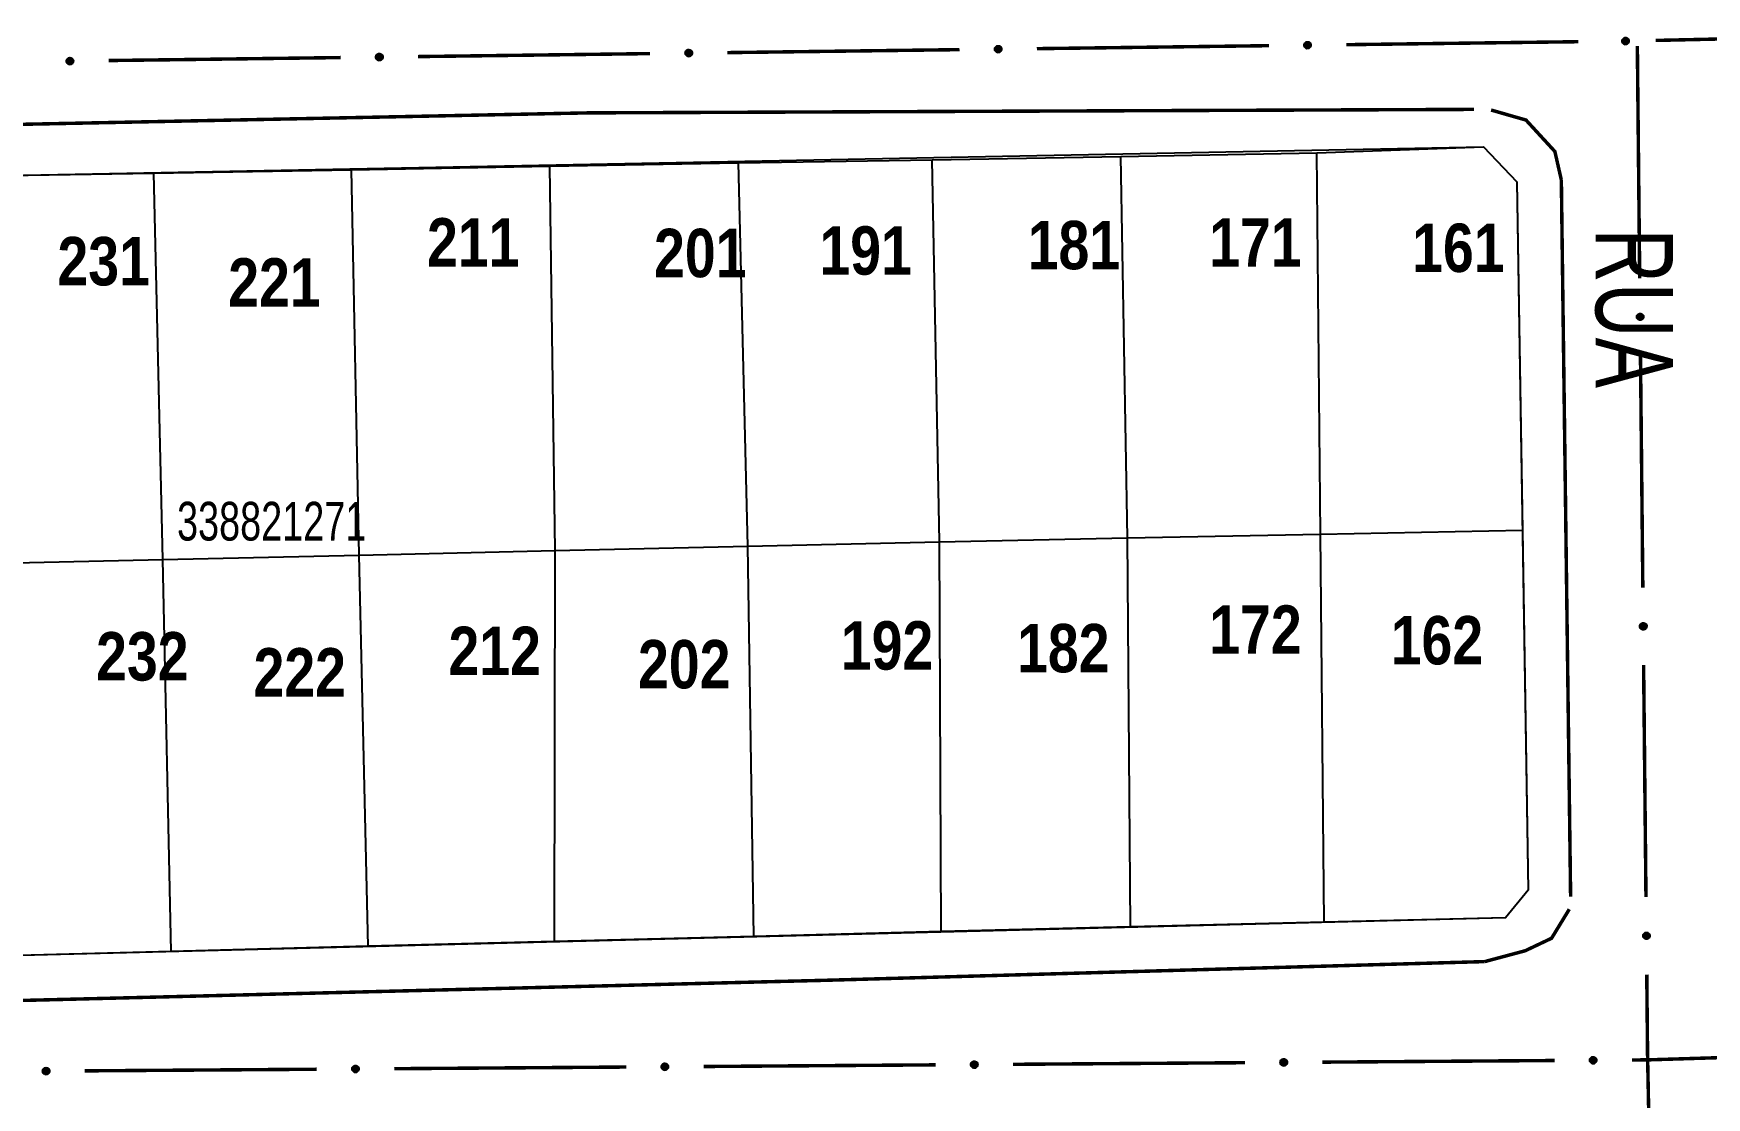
# Model space of a CAD drawing. Extents: x 204256 to 207861, y 4845615 to 4848347.
# Drawn here: x 204464.9 to 204551.4, y 4847441 to 4847496 of the extents above; entities that cross this region are included whole.
import ezdxf
from ezdxf.enums import TextEntityAlignment as Align

# ---------------------------------------------------------------- set-up
doc = ezdxf.new("R2010")
doc.units = 0
doc.header["$LTSCALE"] = 1.5
doc.header["$MEASUREMENT"] = 0
for name, color, linetype in [('CD-MALHA-LOTES', 40, 'CONTINUOUS'), ('CD_TXT_QUADRA', 7, 'CONTINUOUS'), ('RU-QUADRAS', 210, 'CONTINUOUS'), ('SV-EIXO-RUA-PAV', 20, 'CONTINUOUS'), ('SV-RUA-PAVIM-S-GUIA-C-GUIA', 7, 'CONTINUOUS'), ('SV-TXT-RUA-PAV-S-GUIA-C-GUIA', 7, 'CONTINUOUS'), ('Th_NmrPort', 7, 'CONTINUOUS')]:
    doc.layers.add(name, color=color, linetype=linetype)
doc.styles.add('ARIAL', font='ARIAL.TTF')
doc.styles.get("Standard").update_dxf_attribs({"font": 'swisscbo.ttf'})

msp = doc.modelspace()

# ---------------------------------------------------------------- linework, layer by layer
at = {"layer": 'CD-MALHA-LOTES', "linetype": 'Continuous', "flags": 128}
for points in [[(204511.36, 4847489.48), (204521.12, 4847489.65)], [(204521.12, 4847489.65), (204531.24, 4847489.83)], [(204521.46, 4847469.93), (204521.12, 4847489.65)], [(204531.24, 4847489.83), (204539.87, 4847490.15), (204541.59, 4847488.33), (204541.88, 4847470.32)], [(204531.43, 4847470.12), (204531.24, 4847489.83)], [(204461.35, 4847488.62), (204471.11, 4847488.79)], [(204471.11, 4847488.79), (204481.33, 4847488.96)], [(204471.58, 4847468.81), (204471.11, 4847488.79)], [(204481.33, 4847488.96), (204491.58, 4847489.14)], [(204481.72, 4847469.04), (204481.33, 4847488.96)], [(204491.58, 4847489.14), (204501.34, 4847489.31)], [(204491.86, 4847469.27), (204491.58, 4847489.14)], [(204501.34, 4847489.31), (204511.36, 4847489.48)], [(204501.83, 4847469.49), (204501.34, 4847489.31)], [(204511.73, 4847469.72), (204511.36, 4847489.48)], [(204501.83, 4847469.49), (204511.73, 4847469.72)], [(204511.73, 4847469.72), (204521.46, 4847469.93)], [(204511.83, 4847449.57), (204511.73, 4847469.72)], [(204521.46, 4847469.93), (204531.43, 4847470.12)], [(204521.61, 4847449.82), (204521.46, 4847469.93)], [(204531.43, 4847470.12), (204541.88, 4847470.32)], [(204531.62, 4847450.06), (204531.43, 4847470.12)], [(204541.88, 4847470.32), (204542.18, 4847451.71), (204541.01, 4847450.28), (204531.62, 4847450.06)], [(204461.6, 4847468.58), (204471.58, 4847468.81)], [(204471.58, 4847468.81), (204481.72, 4847469.04)], [(204472, 4847448.55), (204471.58, 4847468.81)], [(204481.72, 4847469.04), (204491.86, 4847469.27)], [(204482.2, 4847448.81), (204481.72, 4847469.04)], [(204491.82, 4847449.06), (204491.86, 4847469.27)], [(204491.86, 4847469.27), (204501.83, 4847469.49)], [(204502.13, 4847449.32), (204501.83, 4847469.49)], [(204521.61, 4847449.82), (204511.83, 4847449.57)], [(204531.62, 4847450.06), (204521.61, 4847449.82)], [(204491.82, 4847449.06), (204482.2, 4847448.81)], [(204502.13, 4847449.32), (204491.82, 4847449.06)], [(204511.83, 4847449.57), (204502.13, 4847449.32)], [(204472, 4847448.55), (204462.12, 4847448.29)], [(204482.2, 4847448.81), (204472, 4847448.55)]]:
    msp.add_lwpolyline(points, dxfattribs=at)
at = {"layer": 'RU-QUADRAS', "color": 6, "linetype": 'Continuous'}
msp.add_lwpolyline([(204411.07, 4847487.65), (204539.87, 4847490.15), (204541.59, 4847488.33), (204542.18, 4847451.71), (204541.01, 4847450.28), (204452.02, 4847448.03), (204411.71, 4847447.66)], close=True, dxfattribs=at)
at = {"layer": 'SV-EIXO-RUA-PAV'}
for points in [[(204530.623, 4847495.508), (204530.657, 4847495.543), (204530.693, 4847495.567), (204530.729, 4847495.578), (204530.763, 4847495.579), (204530.798, 4847495.577), (204530.833, 4847495.567), (204530.869, 4847495.547), (204530.905, 4847495.513), (204530.927, 4847495.474), (204530.94, 4847495.44), (204530.943, 4847495.404), (204530.94, 4847495.37), (204530.928, 4847495.334), (204530.908, 4847495.298), (204530.873, 4847495.263), (204530.838, 4847495.24), (204530.803, 4847495.23), (204530.767, 4847495.226), (204530.731, 4847495.229), (204530.697, 4847495.24), (204530.66, 4847495.26), (204530.626, 4847495.295), (204530.602, 4847495.33), (204530.592, 4847495.365), (204530.59, 4847495.4), (204530.592, 4847495.436), (204530.601, 4847495.471), (204530.623, 4847495.508)], [(204547.064, 4847495.717), (204547.097, 4847495.753), (204547.133, 4847495.777), (204547.169, 4847495.788), (204547.203, 4847495.79), (204547.238, 4847495.788), (204547.273, 4847495.778), (204547.31, 4847495.758), (204547.346, 4847495.725), (204547.368, 4847495.687), (204547.381, 4847495.652), (204547.385, 4847495.617), (204547.382, 4847495.582), (204547.371, 4847495.546), (204547.351, 4847495.51), (204547.316, 4847495.474), (204547.281, 4847495.451), (204547.246, 4847495.441), (204547.21, 4847495.437), (204547.175, 4847495.44), (204547.14, 4847495.45), (204547.103, 4847495.47), (204547.069, 4847495.504), (204547.045, 4847495.539), (204547.034, 4847495.574), (204547.032, 4847495.609), (204547.033, 4847495.645), (204547.042, 4847495.68), (204547.064, 4847495.717)], [(204466.628, 4847494.683), (204466.662, 4847494.718), (204466.698, 4847494.742), (204466.734, 4847494.753), (204466.768, 4847494.755), (204466.803, 4847494.752), (204466.838, 4847494.742), (204466.874, 4847494.722), (204466.91, 4847494.689), (204466.932, 4847494.65), (204466.945, 4847494.616), (204466.949, 4847494.58), (204466.946, 4847494.546), (204466.934, 4847494.51), (204466.913, 4847494.474), (204466.879, 4847494.438), (204466.843, 4847494.415), (204466.809, 4847494.405), (204466.773, 4847494.402), (204466.737, 4847494.405), (204466.703, 4847494.415), (204466.666, 4847494.435), (204466.631, 4847494.47), (204466.608, 4847494.505), (204466.598, 4847494.54), (204466.595, 4847494.575), (204466.597, 4847494.61), (204466.606, 4847494.646), (204466.628, 4847494.683)], [(204482.627, 4847494.893), (204482.661, 4847494.928), (204482.697, 4847494.952), (204482.733, 4847494.963), (204482.767, 4847494.964), (204482.802, 4847494.962), (204482.837, 4847494.952), (204482.873, 4847494.932), (204482.909, 4847494.898), (204482.931, 4847494.86), (204482.944, 4847494.825), (204482.947, 4847494.789), (204482.944, 4847494.755), (204482.932, 4847494.719), (204482.912, 4847494.683), (204482.877, 4847494.648), (204482.842, 4847494.625), (204482.807, 4847494.615), (204482.771, 4847494.612), (204482.735, 4847494.614), (204482.701, 4847494.625), (204482.664, 4847494.646), (204482.63, 4847494.68), (204482.606, 4847494.715), (204482.596, 4847494.75), (204482.594, 4847494.785), (204482.596, 4847494.821), (204482.604, 4847494.856), (204482.627, 4847494.893)], [(204498.626, 4847495.098), (204498.659, 4847495.133), (204498.696, 4847495.157), (204498.731, 4847495.168), (204498.766, 4847495.169), (204498.801, 4847495.167), (204498.836, 4847495.157), (204498.872, 4847495.137), (204498.908, 4847495.103), (204498.93, 4847495.065), (204498.942, 4847495.03), (204498.946, 4847494.994), (204498.943, 4847494.96), (204498.931, 4847494.924), (204498.91, 4847494.888), (204498.876, 4847494.853), (204498.84, 4847494.83), (204498.805, 4847494.82), (204498.77, 4847494.817), (204498.734, 4847494.819), (204498.699, 4847494.83), (204498.663, 4847494.85), (204498.628, 4847494.885), (204498.605, 4847494.92), (204498.595, 4847494.955), (204498.592, 4847494.99), (204498.594, 4847495.026), (204498.603, 4847495.061), (204498.626, 4847495.098)], [(204514.624, 4847495.303), (204514.658, 4847495.338), (204514.694, 4847495.362), (204514.73, 4847495.373), (204514.764, 4847495.374), (204514.799, 4847495.372), (204514.834, 4847495.362), (204514.871, 4847495.342), (204514.906, 4847495.308), (204514.928, 4847495.27), (204514.941, 4847495.235), (204514.945, 4847495.199), (204514.942, 4847495.165), (204514.93, 4847495.129), (204514.909, 4847495.093), (204514.875, 4847495.058), (204514.839, 4847495.035), (204514.804, 4847495.025), (204514.768, 4847495.021), (204514.732, 4847495.024), (204514.698, 4847495.035), (204514.661, 4847495.055), (204514.627, 4847495.09), (204514.604, 4847495.125), (204514.594, 4847495.16), (204514.591, 4847495.195), (204514.593, 4847495.231), (204514.602, 4847495.266), (204514.624, 4847495.303)], [(204548.071, 4847481.496), (204548.106, 4847481.462), (204548.13, 4847481.426), (204548.14, 4847481.39), (204548.142, 4847481.355), (204548.139, 4847481.32), (204548.129, 4847481.285), (204548.109, 4847481.249), (204548.075, 4847481.213), (204548.037, 4847481.192), (204548.002, 4847481.179), (204547.966, 4847481.176), (204547.932, 4847481.179), (204547.896, 4847481.191), (204547.86, 4847481.211), (204547.825, 4847481.246), (204547.802, 4847481.282), (204547.792, 4847481.317), (204547.789, 4847481.352), (204547.792, 4847481.388), (204547.802, 4847481.423), (204547.823, 4847481.459), (204547.858, 4847481.493), (204547.893, 4847481.517), (204547.928, 4847481.527), (204547.963, 4847481.529), (204547.999, 4847481.527), (204548.034, 4847481.518), (204548.071, 4847481.496)], [(204548.233, 4847465.496), (204548.268, 4847465.463), (204548.292, 4847465.426), (204548.303, 4847465.39), (204548.304, 4847465.356), (204548.302, 4847465.321), (204548.291, 4847465.286), (204548.271, 4847465.25), (204548.238, 4847465.214), (204548.199, 4847465.193), (204548.164, 4847465.18), (204548.129, 4847465.176), (204548.095, 4847465.179), (204548.059, 4847465.191), (204548.022, 4847465.212), (204547.987, 4847465.247), (204547.964, 4847465.282), (204547.955, 4847465.317), (204547.951, 4847465.353), (204547.954, 4847465.389), (204547.965, 4847465.423), (204547.985, 4847465.46), (204548.02, 4847465.494), (204548.055, 4847465.517), (204548.09, 4847465.528), (204548.126, 4847465.53), (204548.161, 4847465.528), (204548.196, 4847465.519), (204548.233, 4847465.496)], [(204548.395, 4847449.497), (204548.43, 4847449.463), (204548.454, 4847449.427), (204548.465, 4847449.391), (204548.466, 4847449.357), (204548.464, 4847449.322), (204548.453, 4847449.287), (204548.433, 4847449.251), (204548.4, 4847449.215), (204548.361, 4847449.193), (204548.326, 4847449.181), (204548.291, 4847449.177), (204548.257, 4847449.18), (204548.221, 4847449.192), (204548.184, 4847449.213), (204548.149, 4847449.248), (204548.126, 4847449.283), (204548.117, 4847449.318), (204548.113, 4847449.354), (204548.116, 4847449.39), (204548.127, 4847449.424), (204548.148, 4847449.461), (204548.182, 4847449.495), (204548.218, 4847449.518), (204548.253, 4847449.528), (204548.288, 4847449.531), (204548.323, 4847449.529), (204548.359, 4847449.52), (204548.395, 4847449.497)], [(204513.393, 4847442.804), (204513.427, 4847442.839), (204513.463, 4847442.862), (204513.499, 4847442.873), (204513.533, 4847442.875), (204513.568, 4847442.872), (204513.603, 4847442.861), (204513.639, 4847442.841), (204513.675, 4847442.808), (204513.696, 4847442.769), (204513.709, 4847442.734), (204513.712, 4847442.699), (204513.709, 4847442.664), (204513.697, 4847442.629), (204513.676, 4847442.592), (204513.642, 4847442.557), (204513.606, 4847442.534), (204513.571, 4847442.525), (204513.535, 4847442.522), (204513.499, 4847442.525), (204513.465, 4847442.535), (204513.428, 4847442.556), (204513.394, 4847442.591), (204513.371, 4847442.626), (204513.361, 4847442.661), (204513.359, 4847442.697), (204513.361, 4847442.732), (204513.37, 4847442.767), (204513.393, 4847442.804)], [(204529.392, 4847442.916), (204529.426, 4847442.952), (204529.463, 4847442.975), (204529.498, 4847442.986), (204529.533, 4847442.987), (204529.568, 4847442.985), (204529.603, 4847442.974), (204529.639, 4847442.954), (204529.675, 4847442.92), (204529.696, 4847442.881), (204529.709, 4847442.847), (204529.712, 4847442.811), (204529.709, 4847442.777), (204529.697, 4847442.741), (204529.676, 4847442.705), (204529.641, 4847442.67), (204529.605, 4847442.647), (204529.57, 4847442.637), (204529.535, 4847442.634), (204529.499, 4847442.637), (204529.465, 4847442.648), (204529.428, 4847442.669), (204529.394, 4847442.704), (204529.371, 4847442.739), (204529.361, 4847442.774), (204529.358, 4847442.809), (204529.361, 4847442.845), (204529.37, 4847442.88), (204529.392, 4847442.916)], [(204545.392, 4847443.029), (204545.426, 4847443.064), (204545.462, 4847443.088), (204545.498, 4847443.099), (204545.532, 4847443.1), (204545.567, 4847443.097), (204545.602, 4847443.087), (204545.638, 4847443.067), (204545.674, 4847443.033), (204545.696, 4847442.994), (204545.708, 4847442.959), (204545.712, 4847442.924), (204545.708, 4847442.89), (204545.696, 4847442.854), (204545.676, 4847442.817), (204545.641, 4847442.782), (204545.605, 4847442.76), (204545.57, 4847442.75), (204545.534, 4847442.747), (204545.498, 4847442.75), (204545.464, 4847442.761), (204545.428, 4847442.782), (204545.393, 4847442.816), (204545.37, 4847442.852), (204545.36, 4847442.887), (204545.358, 4847442.922), (204545.36, 4847442.957), (204545.369, 4847442.993), (204545.392, 4847443.029)], [(204465.394, 4847442.466), (204465.428, 4847442.501), (204465.464, 4847442.524), (204465.5, 4847442.535), (204465.534, 4847442.537), (204465.569, 4847442.534), (204465.604, 4847442.523), (204465.64, 4847442.503), (204465.676, 4847442.47), (204465.698, 4847442.431), (204465.71, 4847442.396), (204465.714, 4847442.361), (204465.71, 4847442.326), (204465.698, 4847442.291), (204465.678, 4847442.254), (204465.643, 4847442.219), (204465.607, 4847442.196), (204465.572, 4847442.187), (204465.536, 4847442.184), (204465.5, 4847442.187), (204465.466, 4847442.197), (204465.43, 4847442.218), (204465.395, 4847442.253), (204465.372, 4847442.288), (204465.362, 4847442.323), (204465.36, 4847442.359), (204465.362, 4847442.394), (204465.371, 4847442.429), (204465.394, 4847442.466)], [(204481.394, 4847442.578), (204481.427, 4847442.614), (204481.464, 4847442.637), (204481.5, 4847442.648), (204481.534, 4847442.649), (204481.569, 4847442.647), (204481.604, 4847442.636), (204481.64, 4847442.616), (204481.676, 4847442.582), (204481.697, 4847442.543), (204481.71, 4847442.509), (204481.713, 4847442.473), (204481.71, 4847442.439), (204481.698, 4847442.403), (204481.677, 4847442.367), (204481.642, 4847442.332), (204481.607, 4847442.309), (204481.572, 4847442.299), (204481.536, 4847442.296), (204481.5, 4847442.299), (204481.466, 4847442.31), (204481.429, 4847442.331), (204481.395, 4847442.366), (204481.372, 4847442.401), (204481.362, 4847442.436), (204481.36, 4847442.471), (204481.362, 4847442.507), (204481.371, 4847442.542), (204481.394, 4847442.578)], [(204497.393, 4847442.691), (204497.427, 4847442.726), (204497.463, 4847442.75), (204497.499, 4847442.761), (204497.533, 4847442.762), (204497.569, 4847442.759), (204497.604, 4847442.749), (204497.64, 4847442.729), (204497.675, 4847442.695), (204497.697, 4847442.656), (204497.709, 4847442.621), (204497.713, 4847442.586), (204497.71, 4847442.552), (204497.698, 4847442.516), (204497.677, 4847442.479), (204497.642, 4847442.444), (204497.606, 4847442.422), (204497.571, 4847442.412), (204497.535, 4847442.409), (204497.5, 4847442.412), (204497.465, 4847442.423), (204497.429, 4847442.444), (204497.395, 4847442.478), (204497.372, 4847442.514), (204497.362, 4847442.549), (204497.359, 4847442.584), (204497.361, 4847442.619), (204497.37, 4847442.655), (204497.393, 4847442.691)]]:
    msp.add_lwpolyline(points, close=True, dxfattribs=at)
for points in [[(204530.657, 4847495.543), (204530.833, 4847495.567)], [(204530.677, 4847495.557), (204530.807, 4847495.571)], [(204530.693, 4847495.567), (204530.798, 4847495.577)], [(204547.032, 4847495.609), (204547.381, 4847495.652)], [(204547.033, 4847495.645), (204547.368, 4847495.687)], [(204547.034, 4847495.574), (204547.385, 4847495.617)], [(204547.036, 4847495.628), (204547.37, 4847495.671)], [(204547.036, 4847495.591), (204547.381, 4847495.632)], [(204547.042, 4847495.68), (204547.346, 4847495.725)], [(204547.042, 4847495.662), (204547.352, 4847495.706)], [(204547.043, 4847495.556), (204547.381, 4847495.599)], [(204547.045, 4847495.539), (204547.382, 4847495.582)], [(204547.054, 4847495.697), (204547.324, 4847495.74)], [(204547.064, 4847495.717), (204547.31, 4847495.758)], [(204547.083, 4847495.736), (204547.284, 4847495.767)], [(204547.097, 4847495.753), (204547.273, 4847495.778)], [(204547.118, 4847495.766), (204547.247, 4847495.782)], [(204547.133, 4847495.777), (204547.238, 4847495.788)], [(204466.618, 4847494.663), (204466.889, 4847494.704)], [(204466.628, 4847494.683), (204466.874, 4847494.722)], [(204466.647, 4847494.701), (204466.849, 4847494.732)], [(204466.662, 4847494.718), (204466.838, 4847494.742)], [(204466.682, 4847494.732), (204466.812, 4847494.746)], [(204466.698, 4847494.742), (204466.803, 4847494.752)], [(204482.594, 4847494.785), (204482.944, 4847494.825)], [(204482.596, 4847494.821), (204482.931, 4847494.86)], [(204482.596, 4847494.75), (204482.947, 4847494.789)], [(204482.598, 4847494.804), (204482.932, 4847494.844)], [(204482.598, 4847494.767), (204482.944, 4847494.805)], [(204482.604, 4847494.856), (204482.909, 4847494.898)], [(204482.605, 4847494.838), (204482.915, 4847494.879)], [(204482.605, 4847494.732), (204482.943, 4847494.772)], [(204482.606, 4847494.715), (204482.944, 4847494.755)], [(204482.617, 4847494.873), (204482.888, 4847494.913)], [(204482.62, 4847494.697), (204482.934, 4847494.736)], [(204482.627, 4847494.893), (204482.873, 4847494.932)], [(204482.63, 4847494.68), (204482.932, 4847494.719)], [(204482.646, 4847494.911), (204482.848, 4847494.941)], [(204482.661, 4847494.928), (204482.837, 4847494.952)], [(204482.681, 4847494.942), (204482.811, 4847494.956)], [(204482.697, 4847494.952), (204482.802, 4847494.962)], [(204498.592, 4847494.99), (204498.942, 4847495.03)], [(204498.594, 4847495.026), (204498.93, 4847495.065)], [(204498.595, 4847494.955), (204498.946, 4847494.994)], [(204498.596, 4847494.972), (204498.942, 4847495.01)], [(204498.597, 4847495.009), (204498.931, 4847495.049)], [(204498.603, 4847495.061), (204498.908, 4847495.103)], [(204498.603, 4847495.043), (204498.914, 4847495.084)], [(204498.603, 4847494.937), (204498.941, 4847494.977)], [(204498.605, 4847494.92), (204498.943, 4847494.96)], [(204498.615, 4847495.078), (204498.886, 4847495.118)], [(204498.619, 4847494.902), (204498.932, 4847494.941)], [(204498.626, 4847495.098), (204498.872, 4847495.137)], [(204498.628, 4847494.885), (204498.931, 4847494.924)], [(204498.645, 4847495.116), (204498.846, 4847495.146)], [(204498.649, 4847494.869), (204498.918, 4847494.906)], [(204498.659, 4847495.133), (204498.836, 4847495.157)], [(204498.663, 4847494.85), (204498.91, 4847494.888)], [(204498.68, 4847495.147), (204498.809, 4847495.161)], [(204498.687, 4847494.843), (204498.885, 4847494.87)], [(204498.696, 4847495.157), (204498.801, 4847495.167)], [(204498.699, 4847494.83), (204498.876, 4847494.853)], [(204498.721, 4847494.825), (204498.852, 4847494.841)], [(204498.734, 4847494.819), (204498.84, 4847494.83)], [(204514.591, 4847495.195), (204514.941, 4847495.235)], [(204514.593, 4847495.231), (204514.928, 4847495.27)], [(204514.594, 4847495.16), (204514.945, 4847495.199)], [(204514.595, 4847495.177), (204514.941, 4847495.215)], [(204514.596, 4847495.214), (204514.93, 4847495.254)], [(204514.602, 4847495.266), (204514.906, 4847495.308)], [(204514.602, 4847495.248), (204514.913, 4847495.289)], [(204514.602, 4847495.142), (204514.94, 4847495.182)], [(204514.604, 4847495.125), (204514.942, 4847495.165)], [(204514.614, 4847495.283), (204514.885, 4847495.323)], [(204514.618, 4847495.107), (204514.931, 4847495.146)], [(204514.624, 4847495.303), (204514.871, 4847495.342)], [(204514.627, 4847495.09), (204514.93, 4847495.129)], [(204514.644, 4847495.321), (204514.845, 4847495.351)], [(204514.648, 4847495.074), (204514.916, 4847495.11)], [(204514.658, 4847495.338), (204514.834, 4847495.362)], [(204514.661, 4847495.055), (204514.909, 4847495.093)], [(204514.679, 4847495.352), (204514.808, 4847495.366)], [(204514.685, 4847495.047), (204514.884, 4847495.075)], [(204514.694, 4847495.362), (204514.799, 4847495.372)], [(204514.698, 4847495.035), (204514.875, 4847495.058)], [(204514.72, 4847495.03), (204514.85, 4847495.046)], [(204514.732, 4847495.024), (204514.839, 4847495.035)], [(204530.59, 4847495.4), (204530.94, 4847495.44)], [(204530.592, 4847495.436), (204530.927, 4847495.474)], [(204530.592, 4847495.365), (204530.943, 4847495.404)], [(204530.594, 4847495.419), (204530.928, 4847495.459)], [(204530.594, 4847495.382), (204530.94, 4847495.419)], [(204530.601, 4847495.471), (204530.905, 4847495.513)], [(204530.601, 4847495.453), (204530.911, 4847495.494)], [(204530.601, 4847495.347), (204530.939, 4847495.387)], [(204530.602, 4847495.33), (204530.94, 4847495.37)], [(204530.613, 4847495.488), (204530.884, 4847495.528)], [(204530.616, 4847495.312), (204530.93, 4847495.351)], [(204530.623, 4847495.508), (204530.869, 4847495.547)], [(204530.626, 4847495.295), (204530.928, 4847495.334)], [(204530.642, 4847495.526), (204530.844, 4847495.556)], [(204530.647, 4847495.279), (204530.915, 4847495.315)], [(204530.66, 4847495.26), (204530.908, 4847495.298)], [(204530.684, 4847495.252), (204530.883, 4847495.28)], [(204530.697, 4847495.24), (204530.873, 4847495.263)], [(204530.718, 4847495.235), (204530.849, 4847495.25)], [(204530.731, 4847495.229), (204530.838, 4847495.24)], [(204547.059, 4847495.521), (204547.372, 4847495.563)], [(204547.069, 4847495.504), (204547.371, 4847495.546)], [(204547.09, 4847495.489), (204547.358, 4847495.528)], [(204547.103, 4847495.47), (204547.351, 4847495.51)], [(204547.127, 4847495.462), (204547.326, 4847495.491)], [(204547.14, 4847495.45), (204547.316, 4847495.474)], [(204547.162, 4847495.445), (204547.292, 4847495.462)], [(204547.175, 4847495.44), (204547.281, 4847495.451)], [(204466.595, 4847494.575), (204466.945, 4847494.616)], [(204466.597, 4847494.61), (204466.932, 4847494.65)], [(204466.598, 4847494.54), (204466.949, 4847494.58)], [(204466.599, 4847494.557), (204466.945, 4847494.595)], [(204466.6, 4847494.594), (204466.933, 4847494.635)], [(204466.606, 4847494.646), (204466.91, 4847494.689)], [(204466.606, 4847494.628), (204466.916, 4847494.67)], [(204466.606, 4847494.522), (204466.944, 4847494.563)], [(204466.608, 4847494.505), (204466.946, 4847494.546)], [(204466.622, 4847494.487), (204466.935, 4847494.527)], [(204466.631, 4847494.47), (204466.934, 4847494.51)], [(204466.652, 4847494.454), (204466.921, 4847494.491)], [(204466.666, 4847494.435), (204466.913, 4847494.474)], [(204466.69, 4847494.428), (204466.889, 4847494.455)], [(204466.703, 4847494.415), (204466.879, 4847494.438)], [(204466.724, 4847494.41), (204466.855, 4847494.426)], [(204466.737, 4847494.405), (204466.843, 4847494.415)], [(204482.651, 4847494.664), (204482.919, 4847494.701)], [(204482.664, 4847494.646), (204482.912, 4847494.683)], [(204482.688, 4847494.638), (204482.887, 4847494.665)], [(204482.701, 4847494.625), (204482.877, 4847494.648)], [(204482.722, 4847494.62), (204482.853, 4847494.636)], [(204482.735, 4847494.614), (204482.842, 4847494.625)], [(204547.792, 4847481.388), (204547.802, 4847481.282)], [(204547.798, 4847481.401), (204547.813, 4847481.27)], [(204547.802, 4847481.423), (204547.825, 4847481.246)], [(204547.815, 4847481.435), (204547.842, 4847481.236)], [(204547.823, 4847481.459), (204547.86, 4847481.211)], [(204547.842, 4847481.472), (204547.878, 4847481.204)], [(204547.858, 4847481.493), (204547.896, 4847481.191)], [(204547.875, 4847481.503), (204547.913, 4847481.189)], [(204547.893, 4847481.517), (204547.932, 4847481.179)], [(204547.91, 4847481.518), (204547.949, 4847481.18)], [(204547.928, 4847481.527), (204547.966, 4847481.176)], [(204547.945, 4847481.525), (204547.982, 4847481.179)], [(204547.963, 4847481.529), (204548.002, 4847481.179)], [(204547.982, 4847481.524), (204548.021, 4847481.19)], [(204547.999, 4847481.527), (204548.037, 4847481.192)], [(204548.016, 4847481.518), (204548.056, 4847481.207)], [(204548.034, 4847481.518), (204548.075, 4847481.213)], [(204548.051, 4847481.506), (204548.09, 4847481.235)], [(204548.071, 4847481.496), (204548.109, 4847481.249)], [(204548.089, 4847481.476), (204548.118, 4847481.275)], [(204548.106, 4847481.462), (204548.129, 4847481.285)], [(204548.119, 4847481.441), (204548.133, 4847481.312)], [(204548.13, 4847481.426), (204548.139, 4847481.32)], [(204547.954, 4847465.389), (204547.964, 4847465.282)], [(204547.96, 4847465.402), (204547.975, 4847465.271)], [(204547.965, 4847465.423), (204547.987, 4847465.247)], [(204547.977, 4847465.436), (204548.004, 4847465.237)], [(204547.985, 4847465.46), (204548.022, 4847465.212)], [(204548.004, 4847465.473), (204548.04, 4847465.205)], [(204548.02, 4847465.494), (204548.059, 4847465.191)], [(204548.037, 4847465.504), (204548.075, 4847465.19)], [(204548.055, 4847465.517), (204548.095, 4847465.179)], [(204548.072, 4847465.519), (204548.111, 4847465.181)], [(204548.09, 4847465.528), (204548.129, 4847465.176)], [(204548.108, 4847465.526), (204548.144, 4847465.18)], [(204548.126, 4847465.53), (204548.164, 4847465.18)], [(204548.144, 4847465.525), (204548.183, 4847465.191)], [(204548.161, 4847465.528), (204548.199, 4847465.193)], [(204548.179, 4847465.519), (204548.219, 4847465.208)], [(204548.196, 4847465.519), (204548.238, 4847465.214)], [(204548.213, 4847465.507), (204548.252, 4847465.236)], [(204548.233, 4847465.496), (204548.271, 4847465.25)], [(204548.251, 4847465.477), (204548.281, 4847465.276)], [(204548.268, 4847465.463), (204548.291, 4847465.286)], [(204548.282, 4847465.442), (204548.295, 4847465.313)], [(204548.292, 4847465.426), (204548.302, 4847465.321)], [(204548.116, 4847449.39), (204548.126, 4847449.283)], [(204548.122, 4847449.403), (204548.137, 4847449.272)], [(204548.127, 4847449.424), (204548.149, 4847449.248)], [(204548.14, 4847449.437), (204548.166, 4847449.238)], [(204548.148, 4847449.461), (204548.184, 4847449.213)], [(204548.167, 4847449.474), (204548.202, 4847449.206)], [(204548.182, 4847449.495), (204548.221, 4847449.192)], [(204548.199, 4847449.504), (204548.238, 4847449.191)], [(204548.218, 4847449.518), (204548.257, 4847449.18)], [(204548.234, 4847449.52), (204548.273, 4847449.182)], [(204548.253, 4847449.528), (204548.291, 4847449.177)], [(204548.27, 4847449.527), (204548.306, 4847449.181)], [(204548.288, 4847449.531), (204548.326, 4847449.181)], [(204548.307, 4847449.526), (204548.346, 4847449.192)], [(204548.323, 4847449.529), (204548.361, 4847449.193)], [(204548.341, 4847449.52), (204548.381, 4847449.209)], [(204548.359, 4847449.52), (204548.4, 4847449.215)], [(204548.375, 4847449.508), (204548.415, 4847449.236)], [(204548.395, 4847449.497), (204548.433, 4847449.251)], [(204548.414, 4847449.478), (204548.443, 4847449.276)], [(204548.43, 4847449.463), (204548.453, 4847449.287)], [(204548.444, 4847449.443), (204548.458, 4847449.313)], [(204548.454, 4847449.427), (204548.464, 4847449.322)], [(204513.37, 4847442.767), (204513.675, 4847442.808)], [(204513.382, 4847442.784), (204513.654, 4847442.822)], [(204513.393, 4847442.804), (204513.639, 4847442.841)], [(204513.412, 4847442.822), (204513.614, 4847442.851)], [(204513.427, 4847442.839), (204513.603, 4847442.861)], [(204513.447, 4847442.852), (204513.577, 4847442.866)], [(204513.463, 4847442.862), (204513.568, 4847442.872)], [(204529.358, 4847442.809), (204529.709, 4847442.847)], [(204529.361, 4847442.845), (204529.696, 4847442.881)], [(204529.361, 4847442.774), (204529.712, 4847442.811)], [(204529.362, 4847442.791), (204529.709, 4847442.826)], [(204529.363, 4847442.828), (204529.697, 4847442.866)], [(204529.369, 4847442.756), (204529.707, 4847442.794)], [(204529.37, 4847442.88), (204529.675, 4847442.92)], [(204529.37, 4847442.862), (204529.681, 4847442.901)], [(204529.382, 4847442.896), (204529.653, 4847442.935)], [(204529.392, 4847442.916), (204529.639, 4847442.954)], [(204529.412, 4847442.935), (204529.613, 4847442.964)], [(204529.426, 4847442.952), (204529.603, 4847442.974)], [(204529.447, 4847442.965), (204529.576, 4847442.978)], [(204529.463, 4847442.975), (204529.568, 4847442.985)], [(204545.358, 4847442.922), (204545.708, 4847442.959)], [(204545.36, 4847442.957), (204545.696, 4847442.994)], [(204545.36, 4847442.887), (204545.712, 4847442.924)], [(204545.362, 4847442.904), (204545.708, 4847442.939)], [(204545.363, 4847442.941), (204545.697, 4847442.979)], [(204545.369, 4847442.993), (204545.674, 4847443.033)], [(204545.369, 4847442.975), (204545.68, 4847443.014)], [(204545.369, 4847442.868), (204545.707, 4847442.906)], [(204545.37, 4847442.852), (204545.708, 4847442.89)], [(204545.381, 4847443.009), (204545.653, 4847443.048)], [(204545.384, 4847442.833), (204545.698, 4847442.871)], [(204545.392, 4847443.029), (204545.638, 4847443.067)], [(204545.393, 4847442.816), (204545.696, 4847442.854)], [(204545.411, 4847443.047), (204545.613, 4847443.076)], [(204545.414, 4847442.801), (204545.683, 4847442.835)], [(204545.426, 4847443.064), (204545.602, 4847443.087)], [(204545.428, 4847442.782), (204545.676, 4847442.817)], [(204545.447, 4847443.078), (204545.576, 4847443.091)], [(204545.451, 4847442.773), (204545.65, 4847442.799)], [(204545.462, 4847443.088), (204545.567, 4847443.097)], [(204465.36, 4847442.359), (204465.71, 4847442.396)], [(204465.362, 4847442.394), (204465.698, 4847442.431)], [(204465.362, 4847442.323), (204465.714, 4847442.361)], [(204465.364, 4847442.341), (204465.71, 4847442.376)], [(204465.365, 4847442.377), (204465.699, 4847442.415)], [(204465.371, 4847442.429), (204465.676, 4847442.47)], [(204465.371, 4847442.412), (204465.682, 4847442.451)], [(204465.371, 4847442.305), (204465.709, 4847442.343)], [(204465.372, 4847442.288), (204465.71, 4847442.326)], [(204465.383, 4847442.446), (204465.655, 4847442.484)], [(204465.386, 4847442.27), (204465.7, 4847442.307)], [(204465.394, 4847442.466), (204465.64, 4847442.503)], [(204465.395, 4847442.253), (204465.698, 4847442.291)], [(204465.413, 4847442.484), (204465.615, 4847442.513)], [(204465.416, 4847442.237), (204465.685, 4847442.272)], [(204465.428, 4847442.501), (204465.604, 4847442.523)], [(204465.43, 4847442.218), (204465.678, 4847442.254)], [(204465.448, 4847442.514), (204465.578, 4847442.528)], [(204465.453, 4847442.21), (204465.652, 4847442.236)], [(204465.464, 4847442.524), (204465.569, 4847442.534)], [(204465.466, 4847442.197), (204465.643, 4847442.219)], [(204465.488, 4847442.193), (204465.618, 4847442.207)], [(204465.5, 4847442.187), (204465.607, 4847442.196)], [(204481.36, 4847442.471), (204481.71, 4847442.509)], [(204481.362, 4847442.507), (204481.697, 4847442.543)], [(204481.362, 4847442.436), (204481.713, 4847442.473)], [(204481.363, 4847442.453), (204481.71, 4847442.488)], [(204481.364, 4847442.49), (204481.699, 4847442.528)], [(204481.37, 4847442.418), (204481.709, 4847442.456)], [(204481.371, 4847442.542), (204481.676, 4847442.582)], [(204481.371, 4847442.524), (204481.682, 4847442.563)], [(204481.372, 4847442.401), (204481.71, 4847442.439)], [(204481.383, 4847442.558), (204481.654, 4847442.597)], [(204481.386, 4847442.382), (204481.699, 4847442.42)], [(204481.394, 4847442.578), (204481.64, 4847442.616)], [(204481.395, 4847442.366), (204481.698, 4847442.403)], [(204481.413, 4847442.597), (204481.615, 4847442.626)], [(204481.416, 4847442.35), (204481.685, 4847442.384)], [(204481.427, 4847442.614), (204481.604, 4847442.636)], [(204481.429, 4847442.331), (204481.677, 4847442.367)], [(204481.448, 4847442.627), (204481.578, 4847442.64)], [(204481.453, 4847442.323), (204481.652, 4847442.349)], [(204481.464, 4847442.637), (204481.569, 4847442.647)], [(204481.466, 4847442.31), (204481.642, 4847442.332)], [(204481.487, 4847442.305), (204481.618, 4847442.32)], [(204481.5, 4847442.299), (204481.607, 4847442.309)], [(204497.359, 4847442.584), (204497.709, 4847442.621)], [(204497.361, 4847442.619), (204497.697, 4847442.656)], [(204497.362, 4847442.549), (204497.713, 4847442.586)], [(204497.363, 4847442.566), (204497.709, 4847442.601)], [(204497.364, 4847442.603), (204497.698, 4847442.641)], [(204497.37, 4847442.655), (204497.675, 4847442.695)], [(204497.37, 4847442.53), (204497.708, 4847442.568)], [(204497.371, 4847442.637), (204497.681, 4847442.676)], [(204497.372, 4847442.514), (204497.71, 4847442.552)], [(204497.383, 4847442.671), (204497.654, 4847442.71)], [(204497.385, 4847442.495), (204497.699, 4847442.533)], [(204497.393, 4847442.691), (204497.64, 4847442.729)], [(204497.395, 4847442.478), (204497.698, 4847442.516)], [(204497.412, 4847442.709), (204497.614, 4847442.738)], [(204497.416, 4847442.463), (204497.684, 4847442.497)], [(204497.427, 4847442.726), (204497.604, 4847442.749)], [(204497.429, 4847442.444), (204497.677, 4847442.479)], [(204497.448, 4847442.74), (204497.577, 4847442.753)], [(204497.453, 4847442.435), (204497.652, 4847442.461)], [(204497.463, 4847442.75), (204497.569, 4847442.759)], [(204497.465, 4847442.423), (204497.642, 4847442.444)], [(204497.487, 4847442.418), (204497.618, 4847442.433)], [(204497.5, 4847442.412), (204497.606, 4847442.422)], [(204513.359, 4847442.697), (204513.709, 4847442.734)], [(204513.361, 4847442.732), (204513.696, 4847442.769)], [(204513.361, 4847442.661), (204513.712, 4847442.699)], [(204513.363, 4847442.679), (204513.709, 4847442.714)], [(204513.364, 4847442.715), (204513.698, 4847442.753)], [(204513.37, 4847442.75), (204513.681, 4847442.789)], [(204513.37, 4847442.643), (204513.708, 4847442.681)], [(204513.371, 4847442.626), (204513.709, 4847442.664)], [(204513.385, 4847442.608), (204513.698, 4847442.645)], [(204513.394, 4847442.591), (204513.697, 4847442.629)], [(204513.415, 4847442.575), (204513.684, 4847442.61)], [(204513.428, 4847442.556), (204513.676, 4847442.592)], [(204513.452, 4847442.548), (204513.651, 4847442.574)], [(204513.465, 4847442.535), (204513.642, 4847442.557)], [(204513.486, 4847442.531), (204513.617, 4847442.545)], [(204513.499, 4847442.525), (204513.606, 4847442.534)], [(204529.371, 4847442.739), (204529.709, 4847442.777)], [(204529.384, 4847442.72), (204529.698, 4847442.758)], [(204529.394, 4847442.704), (204529.697, 4847442.741)], [(204529.415, 4847442.688), (204529.683, 4847442.722)], [(204529.428, 4847442.669), (204529.676, 4847442.705)], [(204529.452, 4847442.661), (204529.651, 4847442.687)], [(204529.465, 4847442.648), (204529.641, 4847442.67)], [(204529.486, 4847442.643), (204529.617, 4847442.658)], [(204529.499, 4847442.637), (204529.605, 4847442.647)], [(204545.464, 4847442.761), (204545.641, 4847442.782)], [(204545.486, 4847442.756), (204545.617, 4847442.771)], [(204545.498, 4847442.75), (204545.605, 4847442.76)]]:
    msp.add_lwpolyline(points, dxfattribs=at)
at = {"layer": 'SV-EIXO-RUA-PAV', "const_width": 0.18}
for points in [[(204532.768, 4847495.425), (204544.767, 4847495.579)], [(204548.766, 4847495.645), (204560.763, 4847495.915)], [(204468.773, 4847494.605), (204480.772, 4847494.759)], [(204484.772, 4847494.81), (204496.771, 4847494.964)], [(204500.771, 4847495.015), (204512.77, 4847495.169)], [(204516.769, 4847495.22), (204528.768, 4847495.374)], [(204547.82, 4847495.35), (204547.942, 4847483.351)], [(204547.982, 4847479.351), (204548.104, 4847467.351)], [(204548.144, 4847463.352), (204548.266, 4847451.352)], [(204548.307, 4847447.352), (204548.347, 4847443.353)], [(204515.537, 4847442.709), (204527.537, 4847442.793)], [(204531.537, 4847442.821), (204543.537, 4847442.906)], [(204547.536, 4847442.934), (204548.39, 4847442.94)], [(204548.347, 4847443.353), (204548.35, 4847443.08)], [(204548.35, 4847443.08), (204548.507, 4847435.354)], [(204548.39, 4847442.94), (204559.531, 4847443.285)], [(204467.538, 4847442.371), (204479.538, 4847442.455)], [(204483.538, 4847442.483), (204495.538, 4847442.568)], [(204499.538, 4847442.596), (204511.537, 4847442.681)]]:
    msp.add_lwpolyline(points, dxfattribs=at)
at = {"layer": 'SV-RUA-PAVIM-S-GUIA-C-GUIA', "const_width": 0.18}
for points in [[(204539.38, 4847492.08), (204493.6, 4847491.9)], [(204543.89, 4847488.43), (204543.556, 4847489.903), (204542.061, 4847491.53), (204540.257, 4847492.046)], [(204493.6, 4847491.9), (204448.55, 4847490.99)], [(204544.37, 4847451.37), (204543.89, 4847488.43)], [(204539.93, 4847448.02), (204542.02, 4847448.58), (204543.385, 4847449.226), (204544.302, 4847450.729)], [(204505.73, 4847447.05), (204539.93, 4847448.02)], [(204430.35, 4847445.16), (204505.73, 4847447.05)]]:
    msp.add_lwpolyline(points, dxfattribs=at)

# ---------------------------------------------------------------- texts
at = {"layer": 'CD_TXT_QUADRA', "linetype": 'Continuous', "style": 'ARIAL', "width": 0.7}
msp.add_text('338821271', height=2, dxfattribs=at).set_placement((204472.31, 4847469.79))
at = {"layer": 'SV-TXT-RUA-PAV-S-GUIA-C-GUIA', "style": 'ARIAL', "width": 0.7}
msp.add_text('RUA', height=4, rotation=270, dxfattribs=at).set_placement((204545.66, 4847485.93))
at = {"layer": 'Th_NmrPort', "color": 1}
for s, p in [('211', (204485.237, 4847485.205)), ('191', (204505.527, 4847484.785)), ('181', (204516.297, 4847485.065)), ('171', (204525.687, 4847485.205)), ('161', (204536.177, 4847484.925)), ('231', (204466.127, 4847484.235)), ('201', (204496.977, 4847484.655)), ('221', (204474.957, 4847483.135)), ('172', (204525.687, 4847465.185)), ('212', (204486.347, 4847464.085)), ('192', (204506.637, 4847464.365)), ('182', (204515.747, 4847464.225)), ('162', (204535.067, 4847464.635)), ('232', (204468.127, 4847463.805)), ('202', (204496.147, 4847463.395)), ('222', (204476.267, 4847462.975))]:
    msp.add_text(s, height=2.5, dxfattribs=at).set_placement(p, align=Align.MIDDLE_LEFT)

doc.saveas('drawing.dxf')
